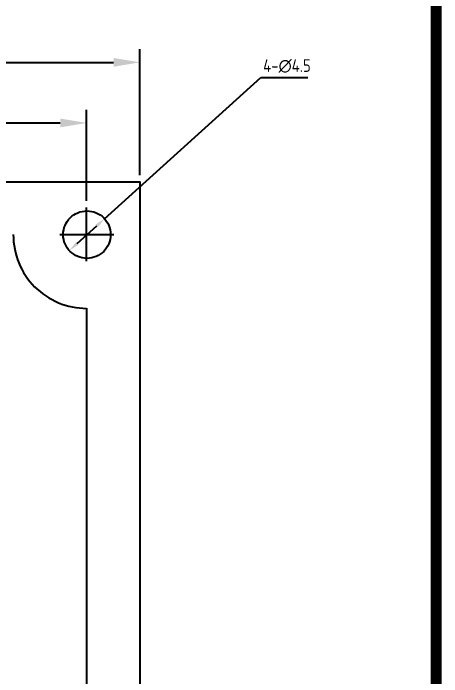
# Model space of a CAD drawing. Header units: millimetres. Extents: x 236326 to 245858, y -181683 to -175236.
# Drawn here: x 245817.8 to 245858.5, y -181208.2 to -181145.3 of the extents above; entities that cross this region are included whole.
import ezdxf

# ---------------------------------------------------------------- set-up
doc = ezdxf.new("R2010")
doc.units = ezdxf.units.MM
doc.header["$LTSCALE"] = 13
doc.linetypes.add('CENTER', pattern=[50.8, 31.75, -6.35, 6.35, -6.35])
doc.layers.get('0').update_dxf_attribs({"color": 1, "linetype": 'CENTER'})
for name, color, linetype in [('1', 4, 'Continuous'), ('2', 3, 'Continuous'), ('PDF_Geometry', 7, 'Continuous')]:
    doc.layers.add(name, color=color, linetype=linetype)
doc.layers.add('标注、文本', color=3, linetype='Continuous', lineweight=25)
doc.styles.get("Standard").update_dxf_attribs({"font": 'gbenor.shx', "bigfont": 'gbcbig.shx'})
doc.dimstyles.new('1-15', dxfattribs={"dimscale": 10, "dimtxt": 3.5, "dimasz": 2, "dimexe": 1.5, "dimexo": 0.5, "dimgap": 0.5, "dimtad": 1, "dimtoh": 1, "dimdec": 1, "dimdsep": 46, "dimtxsty": 'Standard', "dimcen": 2.5, "dimclrd": 3, "dimclre": 3, "dimclrt": 3, "dimadec": 0, "dimazin": 2, "dimtfac": 1, "dimtdec": 1, "dimtmove": 0, "dimatfit": 2, "dimfxl": 1, "dimarcsym": 0})
doc.dimstyles.new('ISO-25', dxfattribs={"dimtxt": 2.5, "dimasz": 2.5, "dimexe": 1.25, "dimexo": 0.625, "dimtad": 1, "dimtxsty": 'Standard', "dimcen": 2.5, "dimadec": 0, "dimazin": 0, "dimtfac": 1, "dimtmove": 0, "dimatfit": 3, "dimfxl": 1, "dimarcsym": 0})

# ---------------------------------------------------------------- blocks, each defined once
blk = doc.blocks.new('*D249')
at = {"layer": '2', "color": 0, "linetype": 'Continuous', "lineweight": -2}
for p, q in [((245684.835, -181163.102), (245684.835, -181154.471)), ((245824.802, -181163.102), (245824.802, -181154.471)), ((245687.335, -181155.721), (245822.302, -181155.721))]:
    blk.add_line(p, q, dxfattribs=at)
at = {"layer": '2', "color": 0, "linetype": 'Continuous'}
for points in [[(245687.335, -181155.304), (245687.335, -181156.138), (245684.835, -181155.721)], [(245822.302, -181155.304), (245822.302, -181156.138), (245824.802, -181155.721)]]:
    blk.add_solid(points, dxfattribs=at)
at = {"layer": 'Defpoints', "color": 0, "linetype": 'Continuous'}
for p in [(245824.802, -181155.721), (245684.835, -181163.727), (245824.802, -181163.727)]:
    blk.add_point(p, dxfattribs=at)
at = {"layer": '2', "color": 0, "linetype": 'Continuous', "insert": (245754.819, -181153.846), "char_height": 2.5, "attachment_point": 5}
blk.add_mtext('140', dxfattribs=at)
blk = doc.blocks.new('*D250')
at = {"layer": '2', "color": 0, "linetype": 'Continuous', "lineweight": -2}
for p, q in [((245679.836, -181160.687), (245679.836, -181148.731)), ((245829.857, -181160.687), (245829.857, -181148.731)), ((245682.336, -181149.981), (245827.357, -181149.981))]:
    blk.add_line(p, q, dxfattribs=at)
at = {"layer": '2', "color": 0, "linetype": 'Continuous'}
for points in [[(245682.336, -181149.565), (245682.336, -181150.398), (245679.836, -181149.981)], [(245827.357, -181149.565), (245827.357, -181150.398), (245829.857, -181149.981)]]:
    blk.add_solid(points, dxfattribs=at)
at = {"layer": 'Defpoints', "color": 0, "linetype": 'Continuous'}
for p in [(245829.857, -181149.981), (245679.836, -181161.312), (245829.857, -181161.312)]:
    blk.add_point(p, dxfattribs=at)
at = {"layer": '2', "color": 0, "linetype": 'Continuous', "insert": (245754.847, -181148.106), "char_height": 2.5, "attachment_point": 5}
blk.add_mtext('150', dxfattribs=at)
blk = doc.blocks.new('*D253')
at = {"layer": 'Defpoints', "color": 0}
for p in [(245826.501, -181164.804), (245823.159, -181167.818)]:
    blk.add_point(p, dxfattribs=at)
at = {"layer": '标注、文本', "color": 3, "lineweight": -2}
for p, q in [((245826.501, -181164.804), (245841.335, -181151.427)), ((245841.335, -181151.427), (245845.776, -181151.427)), ((245823.902, -181167.148), (245825.759, -181165.474))]:
    blk.add_line(p, q, dxfattribs=at)
at = {"layer": '标注、文本', "color": 3}
for points in [[(245825.647, -181165.35), (245825.87, -181165.597), (245826.501, -181164.804)], [(245823.79, -181167.024), (245824.014, -181167.272), (245823.159, -181167.818)]]:
    blk.add_solid(points, dxfattribs=at)
at = {"layer": '标注、文本', "color": 3, "insert": (245843.805, -181150.327), "char_height": 1.2, "attachment_point": 5}
blk.add_mtext('4-∅4.5', dxfattribs=at)

msp = doc.modelspace()

# ---------------------------------------------------------------- linework, layer by layer
msp.add_circle((245824.83, -181166.311), 2.25)
at = {"layer": '1', "color": 0, "linetype": 'Continuous'}
msp.add_line((245857.961, -181094.872), (245857.961, -181443.892), dxfattribs=at)
at = {"layer": '1', "const_width": 1.05}
msp.add_lwpolyline([(245640.611, -181094.872), (245857.961, -181094.872), (245857.961, -181443.892), (245640.611, -181443.892), (245640.611, -181094.872), (245857.961, -181094.872)], dxfattribs=at)
at = {"layer": 'PDF_Geometry', "lineweight": 25}
for points in [[(245679.836, -181161.312), (245829.857, -181161.312), (245829.857, -181336.327), (245679.836, -181336.327), (245679.836, -181161.312)], [(245824.802, -181168.838), (245824.802, -181163.727)], [(245822.275, -181166.311), (245827.386, -181166.311)], [(245824.802, -181173.275), (245824.802, -181324.308)]]:
    msp.add_lwpolyline(points, dxfattribs=at)
msp.add_arc((245824.799, -181166.343), 6.953, 179.73601, 270.02672, dxfattribs=at)

# ---------------------------------------------------------------- dimensions: what is measured, and where the dimension line sits
at = {"layer": '2', "linetype": 'Continuous'}
for base, p1, p2, picture, middle in [((245829.857, -181149.981), (245679.836, -181161.312), (245829.857, -181161.312), '*D250', (245754.847, -181148.106)), ((245824.802, -181155.721), (245684.835, -181163.727), (245824.802, -181163.727), '*D249', (245754.819, -181153.846))]:
    dim = msp.add_linear_dim(base=base, p1=p1, p2=p2, dimstyle='ISO-25', override={"dimdec": 0}, dxfattribs=at)
    dim.commit()
    dim.dimension.update_dxf_attribs({"geometry": picture, "text_midpoint": middle})
at = {"layer": '标注、文本'}
dim = msp.add_diameter_dim_2p(p1=(245823.159, -181167.818), p2=(245826.501, -181164.804), text='4-<>', dimstyle='1-15', override={"dimtxt": 0.12, "dimasz": 0.1, "dimgap": 0.05}, dxfattribs=at)
dim.commit()
dim.dimension.update_dxf_attribs({"geometry": '*D253', "text_midpoint": (245843.805, -181151.427), "dimtype": 163})

doc.saveas('drawing.dxf')
